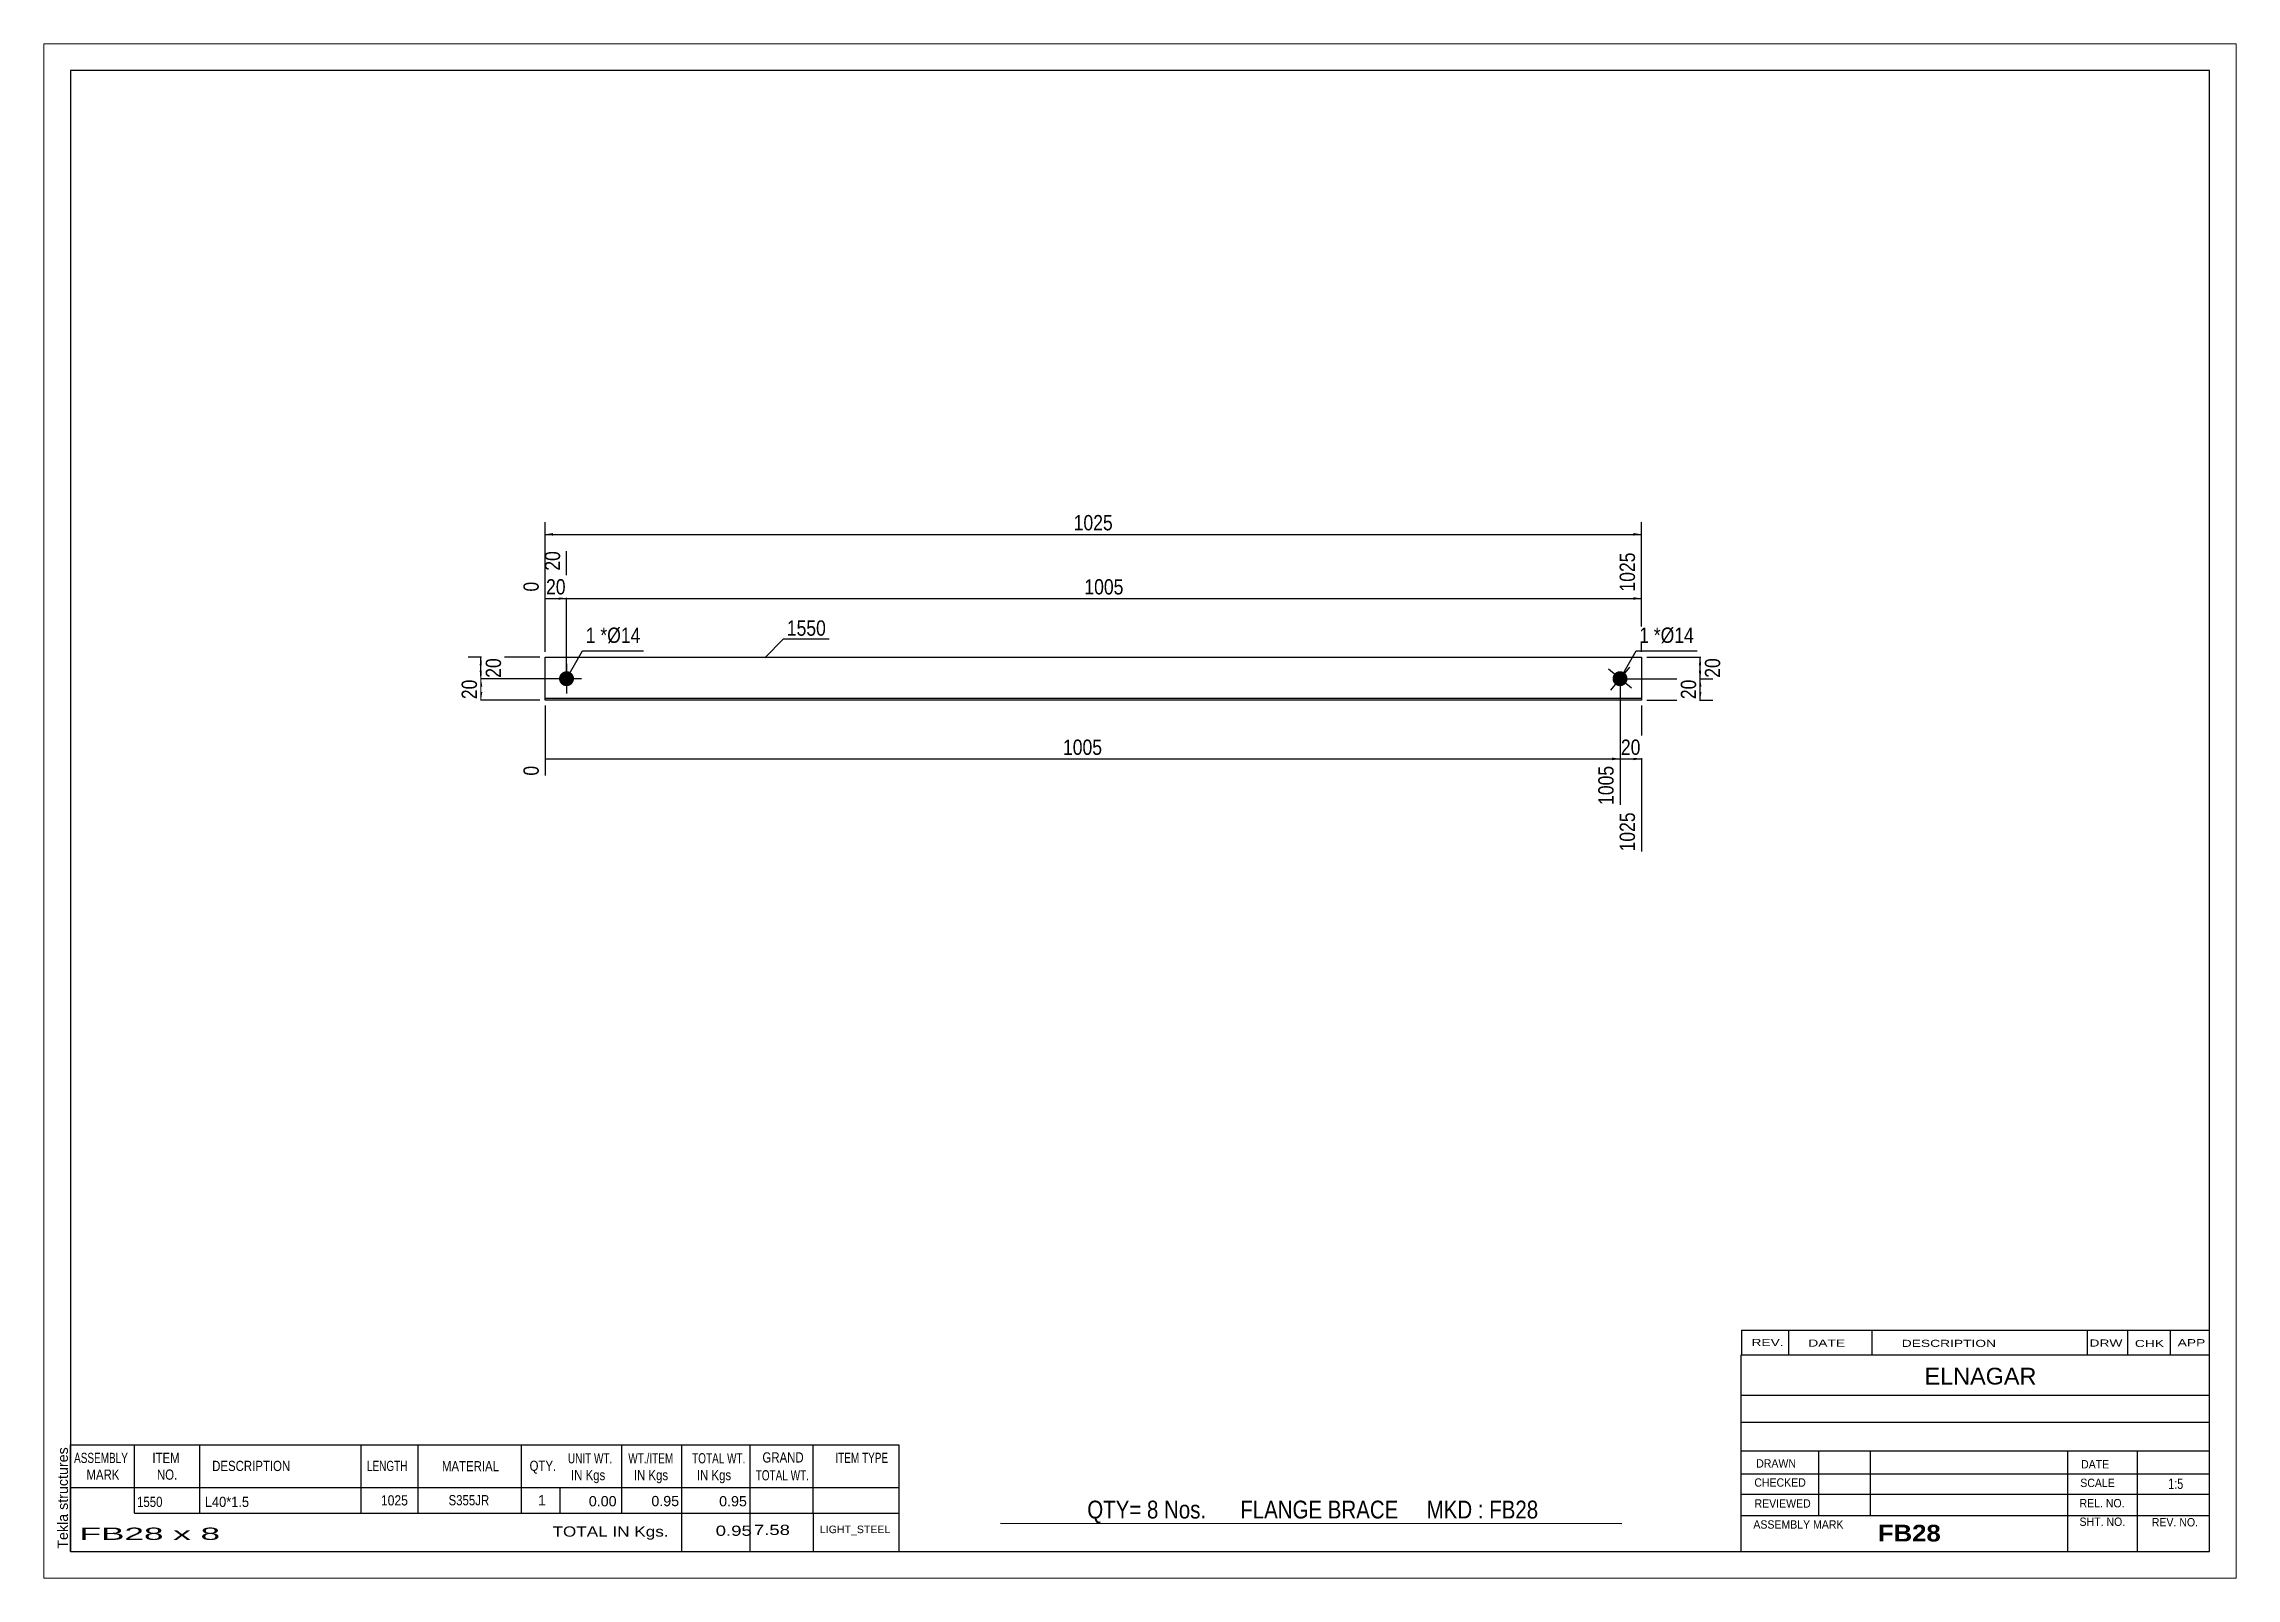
# Paper-space layout 'Layout1' of a CAD drawing. Header units: millimetres. Extents: x 0 to 410, y 0 to 287.
# The model-space entities are those that its viewports show. They can reach past a viewport. Long polylines and large blocks are cut down to what shows.
import ezdxf

# ---------------------------------------------------------------- set-up
doc = ezdxf.new("R2010")
doc.units = ezdxf.units.MM
doc.layers.add('Viewport layer', color=7, linetype='Continuous', plot=False)
doc.styles.add('Arial', font='ARIAL.TTF', dxfattribs={"height": 0.2})
doc.styles.add('Arial Bold', font='ARIALBD.TTF', dxfattribs={"height": 0.2})
doc.styles.add('Arial Narrow', font='ARIALN.TTF', dxfattribs={"height": 0.2})

# ---------------------------------------------------------------- blocks, each defined once
blk = doc.blocks.new('Unknown-627373589-1474')
at = {"color": 5, "linetype": 'Continuous'}
for p, q in [((311.25, 113.75), (-88.75, 113.75)), ((-88.75, 113.75), (-88.75, -163.25)), ((311.25, -163.25), (311.25, 113.75)), ((-88.75, -163.25), (311.25, -163.25))]:
    blk.add_line(p, q, dxfattribs=at)
at = {"color": 174, "linetype": 'Continuous', "style": 'Arial'}
blk.add_text('Tekla structures', height=1.9102, rotation=90, dxfattribs=at).set_placement((-89.25, -162.75))
blk = doc.blocks.new('Part-627373589-1227 - 1212')
at = {"color": 2, "linetype": 'Continuous'}
for p, q in [((0, -4), (0, 4)), ((0, 4), (205.02, 4)), ((205.02, 4), (205.02, -4)), ((205.02, -3.7), (0, -3.7)), ((205.02, -4), (0, -4))]:
    blk.add_line(p, q, dxfattribs=at)
blk = doc.blocks.new('Bolt-627373589-1228 - 1212')
at = {"linetype": 'Continuous'}
blk.add_hatch(color=3, dxfattribs=at).paths.add_polyline_path([(200.13, -1.08, -1), (201.91, 1.08, -1)])
at = {"color": 3, "linetype": 'Continuous'}
for p, q in [((203.18, -1.78), (198.85, 1.78)), ((202.79, 2.16), (199.24, -2.16))]:
    blk.add_line(p, q, dxfattribs=at)
blk = doc.blocks.new('Bolt-627373589-1229 - 1212')
at = {"linetype": 'Continuous'}
blk.add_hatch(color=3, dxfattribs=at).paths.add_polyline_path([(4, -1.4, -1), (4, 1.4, -1)])
at = {"color": 3, "linetype": 'Continuous'}
for p, q in [((4, 2.8), (4, -2.8)), ((6.8, 0), (1.2, 0))]:
    blk.add_line(p, q, dxfattribs=at)
blk = doc.blocks.new('StraightDimension-627373589-1235 - 1212')
at = {"linetype": 'Continuous'}
blk.add_hatch(color=7, dxfattribs=at).paths.add_polyline_path([(203.52, -14.75), (205.02, -15), (203.52, -15.25)])
at = {"color": 7, "linetype": 'Continuous'}
for p, q in [((201.02, -1), (201.02, -23.61)), ((205.02, -5), (205.02, -32.31)), ((201.02, -15), (205.02, -15))]:
    blk.add_line(p, q, dxfattribs=at)
at = {"color": 0}
blk.add_wipeout([(205.44, -14.85), (205.44, -10.65), (200.59, -10.65), (200.59, -14.85)], dxfattribs=at)
at = {"color": 0, "linetype": 'Continuous'}
blk.add_wipeout([(204.42, -24.4), (200.22, -24.4), (200.22, -32.91), (204.42, -32.91)], dxfattribs=at)
at = {"color": 3, "style": 'Arial Narrow'}
blk.add_text('20', height=2.863, dxfattribs=at).set_placement((201.19, -14.25))
at = {"color": 3, "linetype": 'Continuous', "style": 'Arial Narrow'}
blk.add_text('1025', height=2.863, rotation=90.0002, dxfattribs=at).set_placement((203.82, -32.31))
blk = doc.blocks.new('StraightDimension-627373589-1236 - 1212')
at = {"linetype": 'Continuous'}
blk.add_hatch(color=7, dxfattribs=at).paths.add_polyline_path([(199.52, -14.75), (201.02, -15), (199.52, -15.25)])
at = {"color": 7, "linetype": 'Continuous'}
for p, q in [((201.02, -1), (201.02, -23.61)), ((0, -5), (0, -18.13)), ((0, -15), (201.02, -15))]:
    blk.add_line(p, q, dxfattribs=at)
at = {"color": 0}
blk.add_wipeout([(104.76, -14.85), (104.76, -10.65), (96.25, -10.65), (96.25, -14.85)], dxfattribs=at)
at = {"color": 0, "linetype": 'Continuous'}
for points in [[(-0.6, -15.7), (-4.8, -15.7), (-4.8, -18.73), (-0.6, -18.73)], [(200.42, -15.7), (196.22, -15.7), (196.22, -24.21), (200.42, -24.21)]]:
    blk.add_wipeout(points, dxfattribs=at)
at = {"color": 3, "style": 'Arial Narrow'}
blk.add_text('1005', height=2.863, dxfattribs=at).set_placement((96.85, -14.25))
at = {"color": 3, "linetype": 'Continuous', "style": 'Arial Narrow'}
for s, height, p in [('0', 2.86, (-1.2, -18.13)), ('1005', 2.863, (199.82, -23.61))]:
    blk.add_text(s, height=height, rotation=90.0002, dxfattribs=at).set_placement(p)
blk = doc.blocks.new('StraightDimension-627373589-1244 - 1212')
at = {"linetype": 'Continuous'}
blk.add_hatch(color=7, dxfattribs=at).paths.add_polyline_path([(203.52, 15.25), (205.02, 15), (203.52, 14.75)])
at = {"color": 7, "linetype": 'Continuous'}
for p, q in [((4, 1), (4, 23.86)), ((205.02, 5), (205.02, 23.61)), ((4, 15), (205.02, 15))]:
    blk.add_line(p, q, dxfattribs=at)
at = {"color": 0, "linetype": 'Continuous'}
blk.add_wipeout([(204.42, 24.21), (200.22, 24.21), (200.22, 15.7), (204.42, 15.7)], dxfattribs=at)
at = {"color": 0}
blk.add_wipeout([(108.76, 15.15), (108.76, 19.35), (100.25, 19.35), (100.25, 15.15)], dxfattribs=at)
at = {"color": 3, "linetype": 'Continuous', "style": 'Arial Narrow'}
blk.add_text('1025', height=2.863, rotation=90.0002, dxfattribs=at).set_placement((203.82, 16.3))
at = {"color": 3, "style": 'Arial Narrow'}
blk.add_text('1005', height=2.863, dxfattribs=at).set_placement((100.85, 15.75))
blk = doc.blocks.new('StraightDimension-627373589-1245 - 1212')
at = {"linetype": 'Continuous'}
blk.add_hatch(color=7, dxfattribs=at).paths.add_polyline_path([(2.5, 15.25), (4, 15), (2.5, 14.75)])
at = {"color": 7, "linetype": 'Continuous'}
for p, q in [((4, 1), (4, 23.86)), ((0, 5), (0, 18.13)), ((0, 15), (4, 15))]:
    blk.add_line(p, q, dxfattribs=at)
at = {"color": 0}
blk.add_wipeout([(4.43, 15.15), (4.43, 19.35), (-0.43, 19.35), (-0.43, 15.15)], dxfattribs=at)
at = {"color": 0, "linetype": 'Continuous'}
blk.add_wipeout([(3.4, 24.46), (-0.8, 24.46), (-0.8, 19.6), (3.4, 19.6)], dxfattribs=at)
blk.add_wipeout([(-0.6, 18.73), (-4.8, 18.73), (-4.8, 15.7), (-0.6, 15.7)], dxfattribs=at)
at = {"color": 3, "linetype": 'Continuous', "style": 'Arial Narrow'}
for s, height, p in [('20', 2.863, (2.8, 20.2)), ('0', 2.86, (-1.2, 16.3))]:
    blk.add_text(s, height=height, rotation=90.0002, dxfattribs=at).set_placement(p)
at = {"color": 3, "style": 'Arial Narrow'}
blk.add_text('20', height=2.863, dxfattribs=at).set_placement((0.17, 15.75))
blk = doc.blocks.new('StraightDimension-627373589-1254 - 1212')
at = {"linetype": 'Continuous'}
for points in [[(1.5, 26.75), (0, 27), (1.5, 27.25)], [(203.52, 27.25), (205.02, 27), (203.52, 26.75)]]:
    blk.add_hatch(color=7, dxfattribs=at).paths.add_polyline_path(points)
at = {"color": 7, "linetype": 'Continuous'}
for p, q in [((0, 5), (0, 29.25)), ((205.02, 5), (205.02, 29.25)), ((0, 27), (205.02, 27))]:
    blk.add_line(p, q, dxfattribs=at)
at = {"color": 0}
blk.add_wipeout([(106.76, 27.15), (106.76, 31.35), (98.25, 31.35), (98.25, 27.15)], dxfattribs=at)
at = {"color": 3, "style": 'Arial Narrow'}
blk.add_text('1025', height=2.863, dxfattribs=at).set_placement((98.85, 27.75))
blk = doc.blocks.new('StraightDimension-627373589-1258 - 1212')
at = {"linetype": 'Continuous'}
for points in [[(215.75, 2.5), (216, 4), (216.25, 2.5)], [(216.25, 1.5), (216, 0), (215.75, 1.5)]]:
    blk.add_hatch(color=7, dxfattribs=at).paths.add_polyline_path(points)
at = {"color": 7, "linetype": 'Continuous'}
for p, q in [((206.02, 4), (218.25, 4)), ((216, 0), (216, 4)), ((202.02, 0), (218.25, 0))]:
    blk.add_line(p, q, dxfattribs=at)
at = {"color": 0}
blk.add_wipeout([(220.35, 4.43), (216.15, 4.43), (216.15, -0.43), (220.35, -0.43)], dxfattribs=at)
at = {"color": 3, "style": 'Arial Narrow'}
blk.add_text('20', height=2.863, rotation=90.0002, dxfattribs=at).set_placement((219.75, 0.17))
blk = doc.blocks.new('StraightDimension-627373589-1259 - 1212')
at = {"linetype": 'Continuous'}
for points in [[(215.75, -1.5), (216, 0), (216.25, -1.5)], [(216.25, -2.5), (216, -4), (215.75, -2.5)]]:
    blk.add_hatch(color=7, dxfattribs=at).paths.add_polyline_path(points)
at = {"color": 7, "linetype": 'Continuous'}
for p, q in [((202.02, 0), (218.4, 0)), ((206.02, -4), (218.4, -4)), ((216, -4), (216, 0))]:
    blk.add_line(p, q, dxfattribs=at)
at = {"color": 0}
blk.add_wipeout([(215.85, 0.43), (211.65, 0.43), (211.65, -4.43), (215.85, -4.43)], dxfattribs=at)
at = {"color": 3, "style": 'Arial Narrow'}
blk.add_text('20', height=2.863, rotation=90.0002, dxfattribs=at).set_placement((215.25, -3.83))
blk = doc.blocks.new('StraightDimension-627373589-1266 - 1212')
at = {"linetype": 'Continuous'}
for points in [[(-12.25, 2.5), (-12, 4), (-11.75, 2.5)], [(-11.75, 1.5), (-12, 0), (-12.25, 1.5)]]:
    blk.add_hatch(color=7, dxfattribs=at).paths.add_polyline_path(points)
at = {"color": 7, "linetype": 'Continuous'}
for p, q in [((-1, 4), (-14.4, 4)), ((-12, 0), (-12, 4)), ((3, 0), (-14.4, 0))]:
    blk.add_line(p, q, dxfattribs=at)
at = {"color": 0}
blk.add_wipeout([(-7.65, 4.43), (-11.85, 4.43), (-11.85, -0.43), (-7.65, -0.43)], dxfattribs=at)
at = {"color": 3, "style": 'Arial Narrow'}
blk.add_text('20', height=2.863, rotation=90.0002, dxfattribs=at).set_placement((-8.25, 0.17))
blk = doc.blocks.new('StraightDimension-627373589-1267 - 1212')
at = {"linetype": 'Continuous'}
for points in [[(-12.25, -1.5), (-12, 0), (-11.75, -1.5)], [(-11.75, -2.5), (-12, -4), (-12.25, -2.5)]]:
    blk.add_hatch(color=7, dxfattribs=at).paths.add_polyline_path(points)
at = {"color": 7, "linetype": 'Continuous'}
for p, q in [((3, 0), (-14.25, 0)), ((-1, -4), (-14.25, -4)), ((-12, -4), (-12, 0))]:
    blk.add_line(p, q, dxfattribs=at)
at = {"color": 0}
blk.add_wipeout([(-12.15, 0.43), (-16.35, 0.43), (-16.35, -4.43), (-12.15, -4.43)], dxfattribs=at)
at = {"color": 3, "style": 'Arial Narrow'}
blk.add_text('20', height=2.863, rotation=90.0002, dxfattribs=at).set_placement((-12.75, -3.83))
blk = doc.blocks.new('CBS_CALLOFF-627373589-1498')
at = {"color": 7, "linetype": 'Continuous'}
blk.add_line((85.13, -157.98), (201.36, -158), dxfattribs=at)
at = {"color": 3, "linetype": 'Continuous', "style": 'Arial Narrow'}
blk.add_text('QTY= 8 Nos.      FLANGE BRACE     MKD : FB28', height=3.3405, dxfattribs=at).set_placement((101.39, -157.09))
blk = doc.blocks.new('CBS_BOM-627373589-1497')
at = {"color": 7, "linetype": 'Continuous'}
for p, q in [((-88.78, -151.28), (-88.78, -143.28)), ((-88.78, -143.28), (66.14, -143.28)), ((-76.78, -151.28), (-76.78, -143.28)), ((-64.59, -151.28), (-64.59, -143.28)), ((-34.43, -151.28), (-34.43, -143.28)), ((-23.75, -151.28), (-23.75, -143.28)), ((-4.43, -151.28), (-4.43, -143.28)), ((14.37, -151.28), (14.37, -143.28)), ((25.58, -151.28), (25.58, -143.28)), ((38.37, -151.28), (38.37, -143.28)), ((50.12, -151.28), (50.12, -143.28)), ((66.14, -143.29), (66.14, -151.27)), ((-88.78, -151.28), (66.14, -151.28)), ((-88.78, -156.08), (-88.78, -151.28)), ((-76.78, -156.08), (-76.78, -151.28)), ((-64.59, -156.08), (-64.59, -151.28)), ((-34.43, -156.08), (-34.43, -151.28)), ((-23.75, -156.08), (-23.75, -151.28)), ((-4.43, -156.08), (-4.43, -151.28)), ((2.83, -156.08), (2.83, -151.28)), ((14.37, -156.08), (14.37, -151.28)), ((25.58, -156.08), (25.58, -151.28)), ((38.37, -156.08), (38.37, -151.28)), ((50.14, -156.08), (50.14, -151.28)), ((66.14, -151.28), (66.14, -156.08)), ((-88.78, -163.28), (-88.78, -156.1)), ((-76.78, -156.08), (66.14, -156.08)), ((25.58, -163.28), (25.58, -156.1)), ((38.37, -163.28), (38.37, -156.1)), ((50.18, -163.28), (50.18, -156.1)), ((66.14, -156.08), (66.14, -163.28)), ((-88.78, -163.28), (66.14, -163.28))]:
    blk.add_line(p, q, dxfattribs=at)
at = {"color": 3, "linetype": 'Continuous', "style": 'Arial'}
for s, height, width, p in [('ASSEMBLY', 1.91, 0.7, (-88.1, -146.71)), ('ITEM', 1.91, 0.8, (-73.45, -146.71)), ('DESCRIPTION', 1.9102, 0.8, (-62.27, -148.21)), ('LENGTH', 1.91, 0.7, (-33.32, -148.21)), ('MATERIAL', 1.91, 0.8, (-19.3, -148.26)), ('QTY.', 1.91, 0.8, (-2.91, -148.18)), ('UNIT WT.', 1.91, 0.7, (4.26, -146.78)), ('WT./ITEM', 1.91, 0.7, (15.55, -146.78)), ('TOTAL WT.', 1.91, 0.7, (27.49, -146.78)), ('GRAND', 1.91, 0.8, (40.64, -146.62)), ('ITEM TYPE', 1.91, 0.7, (54.28, -146.7)), ('MARK', 1.91, 0.8, (-85.78, -149.84)), ('NO.', 1.91, 0.8, (-72.6, -149.84)), ('IN Kgs', 1.91, 0.8, (4.84, -149.92)), ('IN Kgs', 1.91, 0.8, (16.59, -149.92)), ('IN Kgs', 1.91, 0.8, (28.38, -149.92)), ('TOTAL WT.', 1.91, 0.7, (39.38, -149.96))]:
    blk.add_text(s, height=height, dxfattribs=dict(at, width=width)).set_placement(p)
at = {"color": 7, "linetype": 'Continuous', "style": 'Arial'}
for s, width, p in [('1550', 0.8, (-76.32, -154.93)), ('L40*1.5', 0.9, (-63.65, -154.93)), ('1025', 0.85, (-30.71, -154.65)), ('S355JR', 0.8, (-18.06, -154.62))]:
    blk.add_text(s, height=1.91, dxfattribs=dict(at, width=width)).set_placement(p)
for s, p in [('1', (-1.34, -154.62)), ('0.00', (8.17, -154.81)), ('0.95', (19.87, -154.78)), ('0.95', (32.54, -154.81))]:
    blk.add_text(s, height=1.91, dxfattribs=at).set_placement(p)
at = {"color": 6, "linetype": 'Continuous', "style": 'Arial'}
for s, height, width, p in [('FB28 x 8', 2.292, 2.05, (-87.06, -161.09)), ('TOTAL IN Kgs.', 1.9102, 1.2, (1.38, -160.48)), ('0.95', 1.91, 1.3, (31.9, -160.33)), ('7.58', 1.91, 1.3, (39.04, -160.17))]:
    blk.add_text(s, height=height, dxfattribs=dict(at, width=width)).set_placement(p)
blk.add_text('LIGHT_STEEL', height=1.4135, dxfattribs=at).set_placement((51.39, -159.83))
blk = doc.blocks.new('CBS_NAME_BLOG-627373589-1499')
at = {"color": 7, "linetype": 'Continuous'}
for p, q in [((223.66, -126.5), (311.18, -126.5)), ((223.66, -163.21), (223.66, -126.5)), ((223.66, -134.04), (311.18, -134.04)), ((223.73, -139.09), (311.25, -139.09)), ((223.66, -144.46), (311.18, -144.46)), ((238.18, -156.57), (238.18, -144.47)), ((247.87, -156.54), (247.87, -144.47)), ((284.78, -163.21), (284.78, -144.48)), ((297.83, -163.21), (297.83, -144.47)), ((223.67, -148.76), (311.25, -148.74)), ((223.66, -152.51), (311.18, -152.51)), ((223.66, -156.55), (311.18, -156.55)), ((223.66, -163.25), (311.25, -163.25))]:
    blk.add_line(p, q, dxfattribs=at)
at = {"color": 3, "linetype": 'Continuous', "style": 'Arial'}
blk.add_text('ELNAGAR', height=3.133, dxfattribs=at).set_placement((257.98, -132.03))
at = {"color": 3, "linetype": 'Continuous'}
for s, height, style, width, p in [('DRAWN', 1.566, 'Arial', 0.9, (226.49, -147.57)), ('DATE', 1.566, 'Arial', 0.9, (287.25, -147.73)), ('CHECKED', 1.566, 'Arial', 0.9, (226.14, -151.14)), ('SCALE', 1.566, 'Arial', 0.9, (287.1, -151.21)), ('1:5', 1.957, 'Arial Narrow', 0.9, (303.55, -151.57)), ('REVIEWED', 1.566, 'Arial', 0.9, (226.18, -155.06)), ('REL. NO.', 1.566, 'Arial', 0.9, (286.96, -155.01)), ('ASSEMBLY MARK', 1.5663, 'Arial', 0.9, (225.96, -158.99)), ('FB28', 3.131, 'Arial Bold', 1.1, (249.24, -161.39)), ('SHT. NO.', 1.566, 'Arial', 0.9, (286.96, -158.48)), ('REV. NO.', 1.566, 'Arial', 0.9, (300.48, -158.57))]:
    blk.add_text(s, height=height, dxfattribs=dict(at, style=style, width=width)).set_placement(p)
blk = doc.blocks.new('CBS_REVISION-627373589-1500')
at = {"color": 7, "linetype": 'Continuous'}
for p, q in [((223.74, -121.87), (311.24, -121.87)), ((223.74, -121.87), (223.74, -126.5)), ((232.54, -121.87), (232.54, -126.5)), ((248.13, -121.87), (248.13, -126.44)), ((288.39, -121.87), (288.39, -126.5)), ((295.93, -121.87), (295.93, -126.5)), ((303.88, -121.87), (303.88, -126.5)), ((223.74, -126.5), (311.24, -126.5))]:
    blk.add_line(p, q, dxfattribs=at)
at = {"color": 7, "style": 'Arial Narrow', "width": 1.7}
for s, height, p in [('REV.', 1.326, (225.6, -124.82)), ('DATE', 1.326, (236.23, -124.94)), ('DESCRIPTION', 1.3257, (253.71, -124.99)), ('DRW', 1.326, (288.82, -124.93)), ('CHK', 1.326, (297.31, -125.02)), ('APP', 1.326, (305.31, -124.87))]:
    blk.add_text(s, height=height, dxfattribs=at).set_placement(p)
blk = doc.blocks.new('Mark-627373589-1279 - 1212')
at = {"color": 0}
blk.add_wipeout([(9.43, 6.7), (9.43, 9.7), (7.6, 9.7), (7.6, 6.7)], dxfattribs=at)
blk.add_wipeout([(9.43, 6.7), (9.43, 9.7), (7.6, 9.7), (7.6, 6.7)], dxfattribs=at)
at = {"color": 7, "linetype": 'Continuous'}
blk.add_line((4, 0), (7, 5.2), dxfattribs=at)
at = {"color": 0}
blk.add_wipeout([(11.61, 6.7), (11.61, 9.7), (10.33, 9.7), (10.33, 6.7)], dxfattribs=at)
blk.add_wipeout([(11.61, 6.7), (11.61, 9.7), (10.33, 9.7), (10.33, 6.7)], dxfattribs=at)
at = {"color": 3, "style": 'Arial Narrow'}
blk.add_text('1', height=2.86, dxfattribs=at).set_placement((7.6, 6.7))
at = {"color": 0}
blk.add_wipeout([(17.82, 6.7), (17.82, 9.7), (11.61, 9.7), (11.61, 6.7)], dxfattribs=at)
blk.add_wipeout([(17.82, 6.7), (17.82, 9.7), (11.61, 9.7), (11.61, 6.7)], dxfattribs=at)
at = {"color": 7, "linetype": 'Continuous'}
blk.add_line((7, 5.2), (18.42, 5.2), dxfattribs=at)
at = {"color": 3, "style": 'Arial Narrow'}
for s, height, p in [('*', 2.86, (10.33, 6.7)), ('Ø14', 2.863, (11.61, 6.7))]:
    blk.add_text(s, height=height, dxfattribs=at).set_placement(p)
blk = doc.blocks.new('Mark-627373589-1275 - 1212')
at = {"color": 0}
blk.add_wipeout([(52.51, 8.04), (52.51, 11.04), (45.2, 11.04), (45.2, 8.04)], dxfattribs=at)
blk.add_wipeout([(52.51, 8.04), (52.51, 11.04), (45.2, 11.04), (45.2, 8.04)], dxfattribs=at)
at = {"color": 7, "linetype": 'Continuous'}
for p, q in [((41.06, 3.9), (44.6, 7.44)), ((44.6, 7.44), (53.11, 7.44))]:
    blk.add_line(p, q, dxfattribs=at)
at = {"color": 3, "style": 'Arial Narrow'}
blk.add_text('1550', height=2.863, dxfattribs=at).set_placement((45.2, 8.04))
blk = doc.blocks.new('Mark-627373589-1278 - 1212')
at = {"color": 0}
blk.add_wipeout([(206.44, 6.7), (206.44, 9.7), (204.62, 9.7), (204.62, 6.7)], dxfattribs=at)
blk.add_wipeout([(206.44, 6.7), (206.44, 9.7), (204.62, 9.7), (204.62, 6.7)], dxfattribs=at)
at = {"color": 7, "linetype": 'Continuous'}
blk.add_line((201.02, 0), (204.02, 5.2), dxfattribs=at)
at = {"color": 0}
blk.add_wipeout([(208.62, 6.7), (208.62, 9.7), (207.34, 9.7), (207.34, 6.7)], dxfattribs=at)
blk.add_wipeout([(208.62, 6.7), (208.62, 9.7), (207.34, 9.7), (207.34, 6.7)], dxfattribs=at)
at = {"color": 3, "style": 'Arial Narrow'}
blk.add_text('1', height=2.86, dxfattribs=at).set_placement((204.62, 6.7))
at = {"color": 0}
blk.add_wipeout([(214.84, 6.7), (214.84, 9.7), (208.62, 9.7), (208.62, 6.7)], dxfattribs=at)
blk.add_wipeout([(214.84, 6.7), (214.84, 9.7), (208.62, 9.7), (208.62, 6.7)], dxfattribs=at)
at = {"color": 7, "linetype": 'Continuous'}
blk.add_line((204.02, 5.2), (215.44, 5.2), dxfattribs=at)
at = {"color": 3, "style": 'Arial Narrow'}
for s, height, p in [('*', 2.86, (207.34, 6.7)), ('Ø14', 2.863, (208.62, 6.7))]:
    blk.add_text(s, height=height, dxfattribs=at).set_placement(p)

msp = doc.modelspace()

# ---------------------------------------------------------------- block references
for name in ['Unknown-627373589-1474', 'Part-627373589-1227 - 1212', 'Bolt-627373589-1229 - 1212', 'Bolt-627373589-1228 - 1212', 'CBS_REVISION-627373589-1500', 'CBS_NAME_BLOG-627373589-1499', 'CBS_BOM-627373589-1497', 'CBS_CALLOFF-627373589-1498']:
    msp.add_blockref(name, (0, 0))

# ---------------------------------------------------------------- next in the draw order: block references
msp.add_blockref('StraightDimension-627373589-1235 - 1212', (0, 0))

# ---------------------------------------------------------------- next in the draw order: block references
msp.add_blockref('StraightDimension-627373589-1236 - 1212', (0, 0))

# ---------------------------------------------------------------- next in the draw order: block references
msp.add_blockref('StraightDimension-627373589-1244 - 1212', (0, 0))

# ---------------------------------------------------------------- next in the draw order: block references
msp.add_blockref('StraightDimension-627373589-1245 - 1212', (0, 0))

# ---------------------------------------------------------------- next in the draw order: block references
msp.add_blockref('StraightDimension-627373589-1254 - 1212', (0, 0))

# ---------------------------------------------------------------- next in the draw order: block references
for name in ['Mark-627373589-1275 - 1212', 'StraightDimension-627373589-1266 - 1212', 'StraightDimension-627373589-1258 - 1212']:
    msp.add_blockref(name, (0, 0))

# ---------------------------------------------------------------- next in the draw order: block references
for name in ['StraightDimension-627373589-1267 - 1212', 'StraightDimension-627373589-1259 - 1212']:
    msp.add_blockref(name, (0, 0))

# ---------------------------------------------------------------- next in the draw order: block references
for name in ['Mark-627373589-1279 - 1212', 'Mark-627373589-1278 - 1212']:
    msp.add_blockref(name, (0, 0))

psp = doc.layouts.get("Layout1")

# ---------------------------------------------------------------- viewports
at = {"layer": 'Viewport layer', "view_target_point": (111.25, -24.75)}
psp.add_viewport(center=(205, 143.5), size=(410, 287), view_center_point=(0, 0), view_height=287, dxfattribs=at)

doc.saveas('drawing.dxf')
